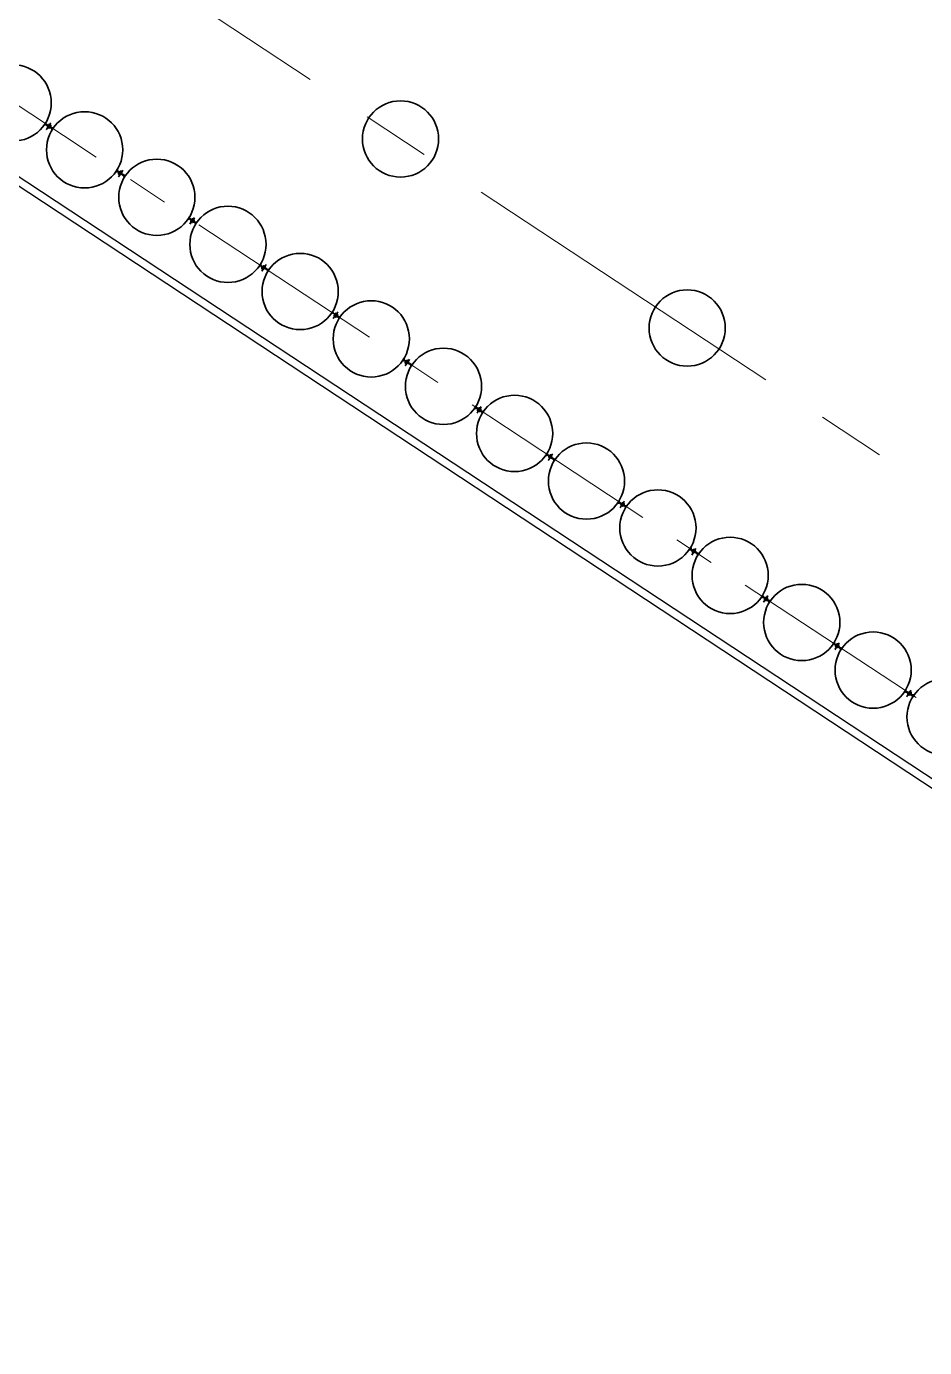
# Model space of a CAD drawing. Header units: millimetres. Extents: x 0 to 581027, y 0 to 6627194.
# Drawn here: x 580618.62 to 580635.35, y 6625653.42 to 6625678.02 of the extents above; entities that cross this region are included whole.
import ezdxf

# ---------------------------------------------------------------- set-up
doc = ezdxf.new("R2010")
doc.units = ezdxf.units.MM
doc.linetypes.add('CENTERX2', pattern=[20.32, 12.7, -2.54, 2.54, -2.54])
doc.linetypes.add('CONTINOUS', pattern=[0])
for name, color, linetype, lineweight in [('ГР_Верх_строение', 250, 'CONTINOUS', 30), ('ГР_Причал 4_фасон_проф_2415', 80, 'Continuous', 25), ('ГР_Причал 4_ШТС7_1а', 20, 'Continuous', 35), ('ГР_Причал 5_СО8', 123, 'Continuous', 35), ('ГР_Разбивочная ось', 2, 'CENTERX2', 13), ('ГР_Фасонный профиль 2415', 3, 'Continuous', 35), ('ГР_Фасонный профиль 2416', 60, 'Continuous', 35), ('ГР_ШТС1_1а', 4, 'Continuous', 35), ('ГР_ШТС2_1а', 21, 'Continuous', 35), ('ГР_ШТС3д_1а', 111, 'Continuous', 35)]:
    doc.layers.add(name, color=color, linetype=linetype, lineweight=lineweight)
doc.layers.add('Этап 5.2 верхняя бровка', color=7, linetype='Continuous')
doc.layers.add('Этап 5.2 нижняя бровка', color=7, linetype='Continuous')

msp = doc.modelspace()

# ---------------------------------------------------------------- linework, layer by layer
at = {"layer": 'Defpoints', "ltscale": 0.5, "extrusion": (-3.16225e-05, -2.58101e-05, 1), "elevation": -3.288}
for points in [[(580619, 6625676.1), (580619, 6625676.1), (580619, 6625676.1), (580619, 6625676.1), (580619.08, 6625676.22)], [(580620.34, 6625675.22), (580620.34, 6625675.22), (580620.34, 6625675.22), (580620.34, 6625675.22), (580620.42, 6625675.34)], [(580621.67, 6625674.34), (580621.67, 6625674.34), (580621.67, 6625674.34), (580621.67, 6625674.34), (580621.76, 6625674.46)], [(580623.01, 6625673.46), (580623.01, 6625673.46), (580623.01, 6625673.46), (580623.01, 6625673.46), (580623.09, 6625673.58)], [(580624.34, 6625672.58), (580624.34, 6625672.58), (580624.34, 6625672.58), (580624.34, 6625672.58), (580624.43, 6625672.7)], [(580625.68, 6625671.7), (580625.68, 6625671.7), (580625.68, 6625671.7), (580625.68, 6625671.7), (580625.76, 6625671.82)], [(580627.02, 6625670.82), (580627.02, 6625670.82), (580627.02, 6625670.82), (580627.02, 6625670.82), (580627.1, 6625670.94)], [(580628.35, 6625669.94), (580628.35, 6625669.94), (580628.35, 6625669.94), (580628.35, 6625669.94), (580628.43, 6625670.06)], [(580629.69, 6625669.06), (580629.69, 6625669.06), (580629.69, 6625669.06), (580629.69, 6625669.06), (580629.77, 6625669.18)], [(580631.02, 6625668.18), (580631.02, 6625668.18), (580631.02, 6625668.18), (580631.02, 6625668.18), (580631.1, 6625668.3)], [(580632.36, 6625667.3), (580632.36, 6625667.3), (580632.36, 6625667.3), (580632.36, 6625667.3), (580632.44, 6625667.42)], [(580633.69, 6625666.42), (580633.69, 6625666.42), (580633.69, 6625666.42), (580633.69, 6625666.42), (580633.77, 6625666.54)], [(580635.03, 6625665.54), (580635.03, 6625665.54), (580635.03, 6625665.54), (580635.03, 6625665.54), (580635.11, 6625665.66)]]:
    msp.add_lwpolyline(points, dxfattribs=at)
at = {"layer": 'Defpoints', "ltscale": 0.5, "extrusion": (1.82928e-05, 5.32664e-05, 1), "elevation": 2.994}
for points in [[(580619, 6625676.1), (580619, 6625676.1), (580619, 6625676.1), (580619, 6625676.1), (580619.08, 6625676.22)], [(580628.35, 6625669.94), (580628.35, 6625669.94), (580628.35, 6625669.94), (580628.35, 6625669.94), (580628.43, 6625670.06)], [(580629.69, 6625669.06), (580629.69, 6625669.06), (580629.69, 6625669.06), (580629.69, 6625669.06), (580629.77, 6625669.18)], [(580633.69, 6625666.42), (580633.69, 6625666.42), (580633.69, 6625666.42), (580633.69, 6625666.42), (580633.77, 6625666.54)], [(580635.03, 6625665.54), (580635.03, 6625665.54), (580635.03, 6625665.54), (580635.03, 6625665.54), (580635.11, 6625665.66)]]:
    msp.add_lwpolyline(points, dxfattribs=at)
at = {"layer": 'Defpoints', "ltscale": 0.5, "extrusion": (1.66525e-07, 4.28526e-05, 1), "elevation": 1.233}
for points in [[(580620.34, 6625675.22), (580620.34, 6625675.22), (580620.34, 6625675.22), (580620.34, 6625675.22), (580620.42, 6625675.34)], [(580621.67, 6625674.34), (580621.67, 6625674.34), (580621.67, 6625674.34), (580621.67, 6625674.34), (580621.76, 6625674.46)], [(580625.68, 6625671.7), (580625.68, 6625671.7), (580625.68, 6625671.7), (580625.68, 6625671.7), (580625.76, 6625671.82)], [(580627.02, 6625670.82), (580627.02, 6625670.82), (580627.02, 6625670.82), (580627.02, 6625670.82), (580627.1, 6625670.94)], [(580631.02, 6625668.18), (580631.02, 6625668.18), (580631.02, 6625668.18), (580631.02, 6625668.18), (580631.1, 6625668.3)], [(580632.36, 6625667.3), (580632.36, 6625667.3), (580632.36, 6625667.3), (580632.36, 6625667.3), (580632.44, 6625667.42)]]:
    msp.add_lwpolyline(points, dxfattribs=at)
at = {"layer": 'Defpoints', "ltscale": 0.5, "extrusion": (-4.67312e-06, 9.10275e-06, 1), "elevation": -0.118}
for points in [[(580623.01, 6625673.46), (580623.01, 6625673.46), (580623.01, 6625673.46), (580623.01, 6625673.46), (580623.09, 6625673.58)], [(580624.34, 6625672.58), (580624.34, 6625672.58), (580624.34, 6625672.58), (580624.34, 6625672.58), (580624.43, 6625672.7)]]:
    msp.add_lwpolyline(points, dxfattribs=at)
at = {"layer": 'ГР_Верх_строение', "color": 6, "ltscale": 10, "elevation": 0}
msp.add_lwpolyline([(580875.68, 6625540.31), (580823.2, 6625540.31), (580560.198, 6625713.617)], dxfattribs=at)
at = {"layer": 'ГР_Причал 4_фасон_проф_2415', "extrusion": (-4.67312e-06, 9.10275e-06, 1), "elevation": -0.118}
for points in [[(580623.03, 6625673.52, 0.414214), (580623.03, 6625673.51), (580623.04, 6625673.51, 0.376367), (580623.04, 6625673.51), (580623.04, 6625673.51, -0.57735), (580623.05, 6625673.52), (580623.11, 6625673.48, -0.339454), (580623.11, 6625673.47), (580623.11, 6625673.47, 0.339454), (580623.11, 6625673.46, 0.414214), (580623.12, 6625673.46, -0.135884), (580623.12, 6625673.48, -0.135884), (580623.13, 6625673.49, 0.414214), (580623.13, 6625673.49, 0.339454), (580623.12, 6625673.49), (580623.12, 6625673.49, -0.339454), (580623.11, 6625673.49), (580623.06, 6625673.53, -0.57735), (580623.06, 6625673.53), (580623.06, 6625673.54, 0.287204), (580623.06, 6625673.54), (580623.06, 6625673.54, 0.414214), (580623.04, 6625673.54)], [(580624.39, 6625672.63, -0.414214), (580624.38, 6625672.62), (580624.38, 6625672.63, -0.376367), (580624.38, 6625672.63), (580624.38, 6625672.63, 0.57735), (580624.38, 6625672.64), (580624.32, 6625672.68, 0.339454), (580624.32, 6625672.68), (580624.31, 6625672.67, -0.339454), (580624.3, 6625672.67, -0.414214), (580624.3, 6625672.68, 0.135884), (580624.31, 6625672.69, 0.135884), (580624.32, 6625672.71, -0.414214), (580624.32, 6625672.71, -0.339454), (580624.33, 6625672.7), (580624.33, 6625672.69, 0.339454), (580624.33, 6625672.69), (580624.39, 6625672.65, 0.57735), (580624.39, 6625672.65), (580624.39, 6625672.66, -0.287204), (580624.4, 6625672.66), (580624.4, 6625672.66, -0.414214), (580624.4, 6625672.64)]]:
    msp.add_lwpolyline(points, format="xyb", close=True, dxfattribs=at)
at = {"layer": 'ГР_Причал 4_ШТС7_1а', "extrusion": (-4.67312e-06, 9.10275e-06, 1)}
msp.add_circle((580623.72, 6625673.08, -0.12), 0.71, dxfattribs=at)
at = {"layer": 'ГР_Причал 5_СО8', "ltscale": 100, "extrusion": (1.84014e-06, -1.21471e-06, 1)}
for centre in [(580625.59, 6625675.92, 0.11), (580630.93, 6625672.4, 0.11)]:
    msp.add_circle(centre, 0.71, dxfattribs=at)
at = {"layer": 'ГР_Разбивочная ось', "ltscale": 0.5, "elevation": 0}
msp.add_lwpolyline([(580810.55, 6625554.04), (580563.28, 6625716.98)], dxfattribs=at)
at = {"layer": 'ГР_Разбивочная ось', "ltscale": 0.3, "elevation": 0}
msp.add_lwpolyline([(580880.21, 6625541.41), (580823.53, 6625541.41), (580561.41, 6625714.14)], dxfattribs=at)
at = {"layer": 'ГР_Фасонный профиль 2415', "extrusion": (1.82928e-05, 5.32664e-05, 1), "elevation": 2.994}
for points in [[(580619.05, 6625676.15, -0.414214), (580619.04, 6625676.14), (580619.03, 6625676.15, -0.376367), (580619.03, 6625676.15), (580619.04, 6625676.15, 0.57735), (580619.04, 6625676.16), (580618.98, 6625676.2, 0.339454), (580618.98, 6625676.2), (580618.97, 6625676.19, -0.339454), (580618.96, 6625676.19, -0.414214), (580618.96, 6625676.2, 0.135884), (580618.97, 6625676.21, 0.135884), (580618.98, 6625676.23, -0.414214), (580618.98, 6625676.23, -0.339454), (580618.99, 6625676.22), (580618.99, 6625676.21, 0.339454), (580618.99, 6625676.21), (580619.05, 6625676.17, 0.57735), (580619.05, 6625676.17), (580619.05, 6625676.18, -0.287204), (580619.05, 6625676.18), (580619.06, 6625676.18, -0.414214), (580619.06, 6625676.16)], [(580628.37, 6625670, 0.414214), (580628.38, 6625669.99), (580628.38, 6625669.99, 0.376367), (580628.38, 6625669.99), (580628.38, 6625669.99, -0.57735), (580628.39, 6625670), (580628.45, 6625669.96, -0.339454), (580628.45, 6625669.95), (580628.45, 6625669.95, 0.339454), (580628.45, 6625669.94, 0.414214), (580628.46, 6625669.94, -0.135884), (580628.46, 6625669.96, -0.135884), (580628.48, 6625669.97, 0.414214), (580628.47, 6625669.97, 0.339454), (580628.46, 6625669.97), (580628.46, 6625669.97, -0.339454), (580628.45, 6625669.97), (580628.4, 6625670.01, -0.57735), (580628.4, 6625670.01), (580628.4, 6625670.02, 0.287204), (580628.4, 6625670.02), (580628.4, 6625670.02, 0.414214), (580628.39, 6625670.02)], [(580629.73, 6625669.11, -0.414214), (580629.72, 6625669.1), (580629.72, 6625669.11, -0.376367), (580629.72, 6625669.11), (580629.72, 6625669.11, 0.57735), (580629.72, 6625669.12), (580629.66, 6625669.16, 0.339454), (580629.66, 6625669.16), (580629.66, 6625669.15, -0.339454), (580629.64, 6625669.15, -0.414214), (580629.64, 6625669.16, 0.135884), (580629.66, 6625669.17, 0.135884), (580629.66, 6625669.19, -0.414214), (580629.67, 6625669.19, -0.339454), (580629.67, 6625669.18), (580629.67, 6625669.17, 0.339454), (580629.67, 6625669.17), (580629.73, 6625669.13, 0.57735), (580629.73, 6625669.13), (580629.74, 6625669.14, -0.287204), (580629.74, 6625669.14), (580629.74, 6625669.14, -0.414214), (580629.74, 6625669.12)], [(580633.72, 6625666.48, 0.414214), (580633.72, 6625666.47), (580633.72, 6625666.47, 0.376367), (580633.72, 6625666.47), (580633.73, 6625666.47, -0.57735), (580633.73, 6625666.48), (580633.79, 6625666.44, -0.339454), (580633.79, 6625666.43), (580633.79, 6625666.43, 0.339454), (580633.79, 6625666.42, 0.414214), (580633.8, 6625666.42, -0.135884), (580633.81, 6625666.44, -0.135884), (580633.82, 6625666.45, 0.414214), (580633.82, 6625666.45, 0.339454), (580633.8, 6625666.45), (580633.8, 6625666.45, -0.339454), (580633.8, 6625666.45), (580633.74, 6625666.49, -0.57735), (580633.74, 6625666.49), (580633.74, 6625666.5, 0.287204), (580633.74, 6625666.5), (580633.74, 6625666.5, 0.414214), (580633.73, 6625666.5)], [(580635.07, 6625665.59, -0.414214), (580635.06, 6625665.58), (580635.06, 6625665.59, -0.376367), (580635.06, 6625665.59), (580635.06, 6625665.59, 0.57735), (580635.06, 6625665.6), (580635.01, 6625665.64, 0.339454), (580635, 6625665.64), (580635, 6625665.63, -0.339454), (580634.99, 6625665.63, -0.414214), (580634.98, 6625665.64, 0.135884), (580635, 6625665.65, 0.135884), (580635, 6625665.67, -0.414214), (580635.01, 6625665.67, -0.339454), (580635.01, 6625665.66), (580635.01, 6625665.65, 0.339454), (580635.01, 6625665.65), (580635.07, 6625665.61, 0.57735), (580635.08, 6625665.61), (580635.08, 6625665.62, -0.287204), (580635.08, 6625665.62), (580635.08, 6625665.62, -0.414214), (580635.09, 6625665.6)]]:
    msp.add_lwpolyline(points, format="xyb", close=True, dxfattribs=at)
at = {"layer": 'ГР_Фасонный профиль 2415', "extrusion": (1.66525e-07, 4.28526e-05, 1), "elevation": 1.233}
for points in [[(580620.36, 6625675.28, 0.414214), (580620.36, 6625675.27), (580620.37, 6625675.27, 0.376367), (580620.37, 6625675.27), (580620.37, 6625675.27, -0.57735), (580620.38, 6625675.28), (580620.43, 6625675.24, -0.339454), (580620.44, 6625675.23), (580620.44, 6625675.23, 0.339454), (580620.44, 6625675.22, 0.414214), (580620.45, 6625675.22, -0.135884), (580620.45, 6625675.24, -0.135884), (580620.46, 6625675.25, 0.414214), (580620.46, 6625675.25, 0.339454), (580620.45, 6625675.25), (580620.45, 6625675.25, -0.339454), (580620.44, 6625675.25), (580620.38, 6625675.29, -0.57735), (580620.38, 6625675.29), (580620.39, 6625675.3, 0.287204), (580620.39, 6625675.3), (580620.38, 6625675.3, 0.414214), (580620.37, 6625675.3)], [(580621.72, 6625674.39, -0.414214), (580621.71, 6625674.38), (580621.7, 6625674.39, -0.376367), (580621.71, 6625674.39), (580621.71, 6625674.39, 0.57735), (580621.71, 6625674.4), (580621.65, 6625674.44, 0.339454), (580621.65, 6625674.44), (580621.64, 6625674.43, -0.339454), (580621.63, 6625674.43, -0.414214), (580621.63, 6625674.44, 0.135884), (580621.64, 6625674.45, 0.135884), (580621.65, 6625674.47, -0.414214), (580621.65, 6625674.47, -0.339454), (580621.66, 6625674.46), (580621.66, 6625674.45, 0.339454), (580621.66, 6625674.45), (580621.72, 6625674.41, 0.57735), (580621.72, 6625674.41), (580621.72, 6625674.42, -0.287204), (580621.73, 6625674.42), (580621.73, 6625674.42, -0.414214), (580621.73, 6625674.4)], [(580625.7, 6625671.76, 0.414214), (580625.71, 6625671.75), (580625.71, 6625671.75, 0.376367), (580625.71, 6625671.75), (580625.71, 6625671.75, -0.57735), (580625.72, 6625671.76), (580625.78, 6625671.72, -0.339454), (580625.78, 6625671.71), (580625.78, 6625671.71, 0.339454), (580625.78, 6625671.7, 0.414214), (580625.79, 6625671.7, -0.135884), (580625.79, 6625671.72, -0.135884), (580625.81, 6625671.73, 0.414214), (580625.8, 6625671.73, 0.339454), (580625.79, 6625671.73), (580625.79, 6625671.73, -0.339454), (580625.78, 6625671.73), (580625.73, 6625671.77, -0.57735), (580625.73, 6625671.77), (580625.73, 6625671.78, 0.287204), (580625.73, 6625671.78), (580625.73, 6625671.78, 0.414214), (580625.72, 6625671.78)], [(580627.06, 6625670.87, -0.414214), (580627.05, 6625670.86), (580627.05, 6625670.87, -0.376367), (580627.05, 6625670.87), (580627.05, 6625670.87, 0.57735), (580627.05, 6625670.88), (580626.99, 6625670.92, 0.339454), (580626.99, 6625670.92), (580626.99, 6625670.91, -0.339454), (580626.97, 6625670.91, -0.414214), (580626.97, 6625670.92, 0.135884), (580626.98, 6625670.93, 0.135884), (580626.99, 6625670.95, -0.414214), (580627, 6625670.95, -0.339454), (580627, 6625670.94), (580627, 6625670.93, 0.339454), (580627, 6625670.93), (580627.06, 6625670.89, 0.57735), (580627.06, 6625670.89), (580627.06, 6625670.9, -0.287204), (580627.07, 6625670.9), (580627.07, 6625670.9, -0.414214), (580627.07, 6625670.88)], [(580631.05, 6625668.24, 0.414214), (580631.05, 6625668.23), (580631.05, 6625668.23, 0.376367), (580631.05, 6625668.23), (580631.06, 6625668.23, -0.57735), (580631.06, 6625668.24), (580631.12, 6625668.2, -0.339454), (580631.12, 6625668.19), (580631.12, 6625668.19, 0.339454), (580631.12, 6625668.18, 0.414214), (580631.13, 6625668.18, -0.135884), (580631.13, 6625668.2, -0.135884), (580631.15, 6625668.21, 0.414214), (580631.15, 6625668.21, 0.339454), (580631.13, 6625668.21), (580631.13, 6625668.21, -0.339454), (580631.13, 6625668.21), (580631.07, 6625668.25, -0.57735), (580631.07, 6625668.25), (580631.07, 6625668.26, 0.287204), (580631.07, 6625668.26), (580631.07, 6625668.26, 0.414214), (580631.06, 6625668.26)], [(580632.4, 6625667.35, -0.414214), (580632.39, 6625667.34), (580632.39, 6625667.35, -0.376367), (580632.39, 6625667.35), (580632.39, 6625667.35, 0.57735), (580632.39, 6625667.36), (580632.34, 6625667.4, 0.339454), (580632.33, 6625667.4), (580632.33, 6625667.39, -0.339454), (580632.32, 6625667.39, -0.414214), (580632.31, 6625667.4, 0.135884), (580632.33, 6625667.41, 0.135884), (580632.33, 6625667.43, -0.414214), (580632.34, 6625667.43, -0.339454), (580632.34, 6625667.42), (580632.34, 6625667.41, 0.339454), (580632.34, 6625667.41), (580632.4, 6625667.37, 0.57735), (580632.41, 6625667.37), (580632.41, 6625667.38, -0.287204), (580632.41, 6625667.38), (580632.41, 6625667.38, -0.414214), (580632.42, 6625667.36)]]:
    msp.add_lwpolyline(points, format="xyb", close=True, dxfattribs=at)
at = {"layer": 'ГР_Фасонный профиль 2416', "extrusion": (-3.16225e-05, -2.58101e-05, 1), "elevation": -3.288}
for points in [[(580619.06, 6625676.15), (580619.05, 6625676.14, -0.414214), (580619.04, 6625676.14), (580619.03, 6625676.14, -0.482551), (580619.03, 6625676.15), (580619.04, 6625676.15, 0.414214), (580619.04, 6625676.16), (580619.03, 6625676.16, 0.414214), (580619.02, 6625676.16), (580619.02, 6625676.16, 0.414214), (580619.03, 6625676.13), (580619.03, 6625676.13, 0.296184), (580619.06, 6625676.13, -0.414214), (580619.08, 6625676.13), (580619.1, 6625676.12, -0.339454), (580619.1, 6625676.11), (580619.1, 6625676.11, 0.339454), (580619.1, 6625676.1, 0.414214), (580619.11, 6625676.1, -0.135884), (580619.12, 6625676.12, -0.135884), (580619.13, 6625676.13, 0.414214), (580619.13, 6625676.13, 0.339454), (580619.11, 6625676.13), (580619.11, 6625676.13, -0.339454), (580619.11, 6625676.13), (580619.08, 6625676.14, -0.414214), (580619.08, 6625676.16, 0.296184), (580619.07, 6625676.19), (580619.06, 6625676.19, 0.414214), (580619.04, 6625676.19), (580619.04, 6625676.19, 0.414214), (580619.04, 6625676.17), (580619.05, 6625676.17, 0.414214), (580619.05, 6625676.17), (580619.05, 6625676.18, -0.482551), (580619.06, 6625676.18), (580619.06, 6625676.18, -0.414214), (580619.07, 6625676.16)], [(580620.36, 6625675.29), (580620.36, 6625675.28, 0.414214), (580620.36, 6625675.27), (580620.36, 6625675.27, 0.482551), (580620.37, 6625675.27), (580620.37, 6625675.27, -0.414214), (580620.38, 6625675.27), (580620.38, 6625675.27, -0.414214), (580620.38, 6625675.26), (580620.38, 6625675.26, -0.414214), (580620.36, 6625675.26), (580620.35, 6625675.26, -0.296184), (580620.34, 6625675.28, 0.414214), (580620.34, 6625675.3), (580620.32, 6625675.32, 0.339454), (580620.31, 6625675.32), (580620.31, 6625675.31, -0.339454), (580620.3, 6625675.31, -0.414214), (580620.29, 6625675.32, 0.135884), (580620.31, 6625675.33, 0.135884), (580620.31, 6625675.35, -0.414214), (580620.32, 6625675.35, -0.339454), (580620.32, 6625675.34), (580620.32, 6625675.33, 0.339454), (580620.32, 6625675.33), (580620.35, 6625675.31, 0.414214), (580620.37, 6625675.32, -0.296184), (580620.39, 6625675.32), (580620.4, 6625675.31, -0.414214), (580620.4, 6625675.29), (580620.4, 6625675.29, -0.414214), (580620.39, 6625675.29), (580620.39, 6625675.29, -0.414214), (580620.39, 6625675.29), (580620.39, 6625675.3, 0.482551), (580620.39, 6625675.3), (580620.38, 6625675.31, 0.414214), (580620.37, 6625675.3)], [(580621.73, 6625674.39), (580621.72, 6625674.38, -0.414214), (580621.71, 6625674.38), (580621.71, 6625674.38, -0.482551), (580621.7, 6625674.39), (580621.71, 6625674.39, 0.414214), (580621.71, 6625674.4), (580621.7, 6625674.4, 0.414214), (580621.69, 6625674.4), (580621.69, 6625674.4, 0.414214), (580621.7, 6625674.37), (580621.7, 6625674.37, 0.296184), (580621.73, 6625674.37, -0.414214), (580621.75, 6625674.37), (580621.77, 6625674.36, -0.339454), (580621.77, 6625674.35), (580621.77, 6625674.35, 0.339454), (580621.78, 6625674.34, 0.414214), (580621.78, 6625674.34, -0.135884), (580621.79, 6625674.36, -0.135884), (580621.8, 6625674.37, 0.414214), (580621.8, 6625674.37, 0.339454), (580621.79, 6625674.37), (580621.78, 6625674.37, -0.339454), (580621.78, 6625674.37), (580621.76, 6625674.38, -0.414214), (580621.75, 6625674.4, 0.296184), (580621.74, 6625674.43), (580621.74, 6625674.43, 0.414214), (580621.71, 6625674.43), (580621.71, 6625674.43, 0.414214), (580621.72, 6625674.41), (580621.72, 6625674.41, 0.414214), (580621.72, 6625674.41), (580621.72, 6625674.42, -0.482551), (580621.73, 6625674.42), (580621.73, 6625674.42, -0.414214), (580621.74, 6625674.4)], [(580623.03, 6625673.53), (580623.03, 6625673.52, 0.414214), (580623.03, 6625673.51), (580623.04, 6625673.51, 0.482551), (580623.04, 6625673.51), (580623.04, 6625673.51, -0.414214), (580623.05, 6625673.51), (580623.05, 6625673.51, -0.414214), (580623.05, 6625673.5), (580623.05, 6625673.5, -0.414214), (580623.03, 6625673.5), (580623.02, 6625673.5, -0.296184), (580623.01, 6625673.52, 0.414214), (580623.01, 6625673.54), (580622.99, 6625673.56, 0.339454), (580622.98, 6625673.56), (580622.98, 6625673.55, -0.339454), (580622.97, 6625673.55, -0.414214), (580622.97, 6625673.56, 0.135884), (580622.98, 6625673.57, 0.135884), (580622.98, 6625673.59, -0.414214), (580622.99, 6625673.59, -0.339454), (580622.99, 6625673.58), (580622.99, 6625673.57, 0.339454), (580622.99, 6625673.57), (580623.02, 6625673.55, 0.414214), (580623.04, 6625673.56, -0.296184), (580623.06, 6625673.56), (580623.07, 6625673.55, -0.414214), (580623.07, 6625673.53), (580623.07, 6625673.53, -0.414214), (580623.06, 6625673.53), (580623.06, 6625673.53, -0.414214), (580623.06, 6625673.53), (580623.06, 6625673.54, 0.482551), (580623.06, 6625673.54), (580623.05, 6625673.55, 0.414214), (580623.04, 6625673.54)], [(580624.4, 6625672.63), (580624.39, 6625672.62, -0.414214), (580624.38, 6625672.62), (580624.38, 6625672.62, -0.482551), (580624.38, 6625672.63), (580624.38, 6625672.63, 0.414214), (580624.38, 6625672.64), (580624.38, 6625672.64, 0.414214), (580624.36, 6625672.64), (580624.36, 6625672.64, 0.414214), (580624.37, 6625672.61), (580624.37, 6625672.61, 0.296184), (580624.4, 6625672.61, -0.414214), (580624.42, 6625672.61), (580624.44, 6625672.6, -0.339454), (580624.44, 6625672.59), (580624.44, 6625672.59, 0.339454), (580624.45, 6625672.58, 0.414214), (580624.45, 6625672.58, -0.135884), (580624.46, 6625672.6, -0.135884), (580624.47, 6625672.61, 0.414214), (580624.47, 6625672.61, 0.339454), (580624.46, 6625672.61), (580624.45, 6625672.61, -0.339454), (580624.45, 6625672.61), (580624.43, 6625672.62, -0.414214), (580624.42, 6625672.64, 0.296184), (580624.41, 6625672.67), (580624.41, 6625672.67, 0.414214), (580624.38, 6625672.67), (580624.38, 6625672.67, 0.414214), (580624.39, 6625672.65), (580624.39, 6625672.65, 0.414214), (580624.39, 6625672.65), (580624.39, 6625672.66, -0.482551), (580624.4, 6625672.66), (580624.4, 6625672.66, -0.414214), (580624.41, 6625672.64)], [(580625.71, 6625671.77), (580625.7, 6625671.76, 0.414214), (580625.7, 6625671.75), (580625.71, 6625671.75, 0.482551), (580625.71, 6625671.75), (580625.71, 6625671.75, -0.414214), (580625.72, 6625671.75), (580625.72, 6625671.75, -0.414214), (580625.72, 6625671.74), (580625.72, 6625671.74, -0.414214), (580625.7, 6625671.74), (580625.69, 6625671.74, -0.296184), (580625.68, 6625671.76, 0.414214), (580625.68, 6625671.78), (580625.66, 6625671.8, 0.339454), (580625.65, 6625671.8), (580625.65, 6625671.79, -0.339454), (580625.64, 6625671.79, -0.414214), (580625.64, 6625671.8, 0.135884), (580625.65, 6625671.81, 0.135884), (580625.65, 6625671.83, -0.414214), (580625.66, 6625671.83, -0.339454), (580625.66, 6625671.82), (580625.66, 6625671.81, 0.339454), (580625.67, 6625671.81), (580625.69, 6625671.79, 0.414214), (580625.71, 6625671.8, -0.296184), (580625.73, 6625671.8), (580625.74, 6625671.79, -0.414214), (580625.74, 6625671.77), (580625.74, 6625671.77, -0.414214), (580625.73, 6625671.77), (580625.73, 6625671.77, -0.414214), (580625.73, 6625671.77), (580625.73, 6625671.78, 0.482551), (580625.73, 6625671.78), (580625.73, 6625671.79, 0.414214), (580625.71, 6625671.78)], [(580627.07, 6625670.87), (580627.07, 6625670.86, -0.414214), (580627.05, 6625670.86), (580627.05, 6625670.86, -0.482551), (580627.05, 6625670.87), (580627.05, 6625670.87, 0.414214), (580627.05, 6625670.88), (580627.05, 6625670.88, 0.414214), (580627.03, 6625670.88), (580627.03, 6625670.88, 0.414214), (580627.04, 6625670.85), (580627.05, 6625670.85, 0.296184), (580627.07, 6625670.85, -0.414214), (580627.09, 6625670.85), (580627.11, 6625670.84, -0.339454), (580627.11, 6625670.83), (580627.11, 6625670.83, 0.339454), (580627.12, 6625670.82, 0.414214), (580627.12, 6625670.82, -0.135884), (580627.13, 6625670.84, -0.135884), (580627.14, 6625670.85, 0.414214), (580627.14, 6625670.85, 0.339454), (580627.13, 6625670.85), (580627.12, 6625670.85, -0.339454), (580627.12, 6625670.85), (580627.1, 6625670.86, -0.414214), (580627.09, 6625670.88, 0.296184), (580627.08, 6625670.91), (580627.08, 6625670.91, 0.414214), (580627.05, 6625670.91), (580627.05, 6625670.91, 0.414214), (580627.06, 6625670.89), (580627.06, 6625670.89, 0.414214), (580627.06, 6625670.89), (580627.07, 6625670.9, -0.482551), (580627.07, 6625670.9), (580627.08, 6625670.9, -0.414214), (580627.08, 6625670.88)], [(580628.38, 6625670.01), (580628.37, 6625670, 0.414214), (580628.37, 6625669.99), (580628.38, 6625669.99, 0.482551), (580628.38, 6625669.99), (580628.38, 6625669.99, -0.414214), (580628.39, 6625669.99), (580628.39, 6625669.99, -0.414214), (580628.39, 6625669.98), (580628.39, 6625669.98, -0.414214), (580628.37, 6625669.98), (580628.37, 6625669.98, -0.296184), (580628.36, 6625670, 0.414214), (580628.35, 6625670.02), (580628.33, 6625670.04, 0.339454), (580628.32, 6625670.04), (580628.32, 6625670.03, -0.339454), (580628.31, 6625670.03, -0.414214), (580628.31, 6625670.04, 0.135884), (580628.32, 6625670.05, 0.135884), (580628.33, 6625670.07, -0.414214), (580628.33, 6625670.07, -0.339454), (580628.33, 6625670.06), (580628.33, 6625670.05, 0.339454), (580628.34, 6625670.05), (580628.36, 6625670.03, 0.414214), (580628.38, 6625670.04, -0.296184), (580628.4, 6625670.04), (580628.41, 6625670.03, -0.414214), (580628.41, 6625670.01), (580628.41, 6625670.01, -0.414214), (580628.4, 6625670.01), (580628.4, 6625670.01, -0.414214), (580628.4, 6625670.01), (580628.4, 6625670.02, 0.482551), (580628.4, 6625670.02), (580628.4, 6625670.03, 0.414214), (580628.38, 6625670.02)], [(580629.74, 6625669.11), (580629.74, 6625669.1, -0.414214), (580629.72, 6625669.1), (580629.72, 6625669.1, -0.482551), (580629.72, 6625669.11), (580629.72, 6625669.11, 0.414214), (580629.72, 6625669.12), (580629.72, 6625669.12, 0.414214), (580629.71, 6625669.12), (580629.71, 6625669.12, 0.414214), (580629.71, 6625669.09), (580629.72, 6625669.09, 0.296184), (580629.74, 6625669.09, -0.414214), (580629.76, 6625669.09), (580629.78, 6625669.08, -0.339454), (580629.79, 6625669.07), (580629.78, 6625669.07, 0.339454), (580629.79, 6625669.06, 0.414214), (580629.79, 6625669.06, -0.135884), (580629.8, 6625669.08, -0.135884), (580629.81, 6625669.09, 0.414214), (580629.81, 6625669.09, 0.339454), (580629.8, 6625669.09), (580629.8, 6625669.09, -0.339454), (580629.79, 6625669.09), (580629.77, 6625669.1, -0.414214), (580629.76, 6625669.12, 0.296184), (580629.75, 6625669.15), (580629.75, 6625669.15, 0.414214), (580629.73, 6625669.15), (580629.73, 6625669.15, 0.414214), (580629.73, 6625669.13), (580629.73, 6625669.13, 0.414214), (580629.73, 6625669.13), (580629.74, 6625669.14, -0.482551), (580629.74, 6625669.14), (580629.75, 6625669.14, -0.414214), (580629.75, 6625669.12)], [(580631.05, 6625668.25), (580631.04, 6625668.24, 0.414214), (580631.04, 6625668.23), (580631.05, 6625668.23, 0.482551), (580631.05, 6625668.23), (580631.06, 6625668.23, -0.414214), (580631.06, 6625668.23), (580631.06, 6625668.23, -0.414214), (580631.06, 6625668.22), (580631.06, 6625668.22, -0.414214), (580631.04, 6625668.22), (580631.04, 6625668.22, -0.296184), (580631.03, 6625668.24, 0.414214), (580631.02, 6625668.26), (580631, 6625668.28, 0.339454), (580630.99, 6625668.28), (580630.99, 6625668.27, -0.339454), (580630.98, 6625668.27, -0.414214), (580630.98, 6625668.28, 0.135884), (580630.99, 6625668.29, 0.135884), (580631, 6625668.31, -0.414214), (580631, 6625668.31, -0.339454), (580631.01, 6625668.3), (580631, 6625668.29, 0.339454), (580631.01, 6625668.29), (580631.03, 6625668.27, 0.414214), (580631.05, 6625668.28, -0.296184), (580631.07, 6625668.28), (580631.08, 6625668.27, -0.414214), (580631.08, 6625668.25), (580631.08, 6625668.25, -0.414214), (580631.07, 6625668.25), (580631.07, 6625668.25, -0.414214), (580631.07, 6625668.25), (580631.07, 6625668.26, 0.482551), (580631.07, 6625668.26), (580631.07, 6625668.27, 0.414214), (580631.05, 6625668.26)], [(580632.41, 6625667.35), (580632.41, 6625667.34, -0.414214), (580632.39, 6625667.34), (580632.39, 6625667.34, -0.482551), (580632.39, 6625667.35), (580632.39, 6625667.35, 0.414214), (580632.39, 6625667.36), (580632.39, 6625667.36, 0.414214), (580632.38, 6625667.36), (580632.38, 6625667.36, 0.414214), (580632.38, 6625667.33), (580632.39, 6625667.33, 0.296184), (580632.41, 6625667.33, -0.414214), (580632.43, 6625667.33), (580632.45, 6625667.32, -0.339454), (580632.46, 6625667.31), (580632.45, 6625667.31, 0.339454), (580632.46, 6625667.3, 0.414214), (580632.46, 6625667.3, -0.135884), (580632.47, 6625667.32, -0.135884), (580632.48, 6625667.33, 0.414214), (580632.48, 6625667.33, 0.339454), (580632.47, 6625667.33), (580632.47, 6625667.33, -0.339454), (580632.46, 6625667.33), (580632.44, 6625667.34, -0.414214), (580632.43, 6625667.36, 0.296184), (580632.42, 6625667.39), (580632.42, 6625667.39, 0.414214), (580632.4, 6625667.39), (580632.4, 6625667.39, 0.414214), (580632.4, 6625667.37), (580632.4, 6625667.37, 0.414214), (580632.41, 6625667.37), (580632.41, 6625667.38, -0.482551), (580632.41, 6625667.38), (580632.42, 6625667.38, -0.414214), (580632.42, 6625667.36)], [(580633.72, 6625666.49), (580633.71, 6625666.48, 0.414214), (580633.71, 6625666.47), (580633.72, 6625666.47, 0.482551), (580633.72, 6625666.47), (580633.73, 6625666.47, -0.414214), (580633.73, 6625666.47), (580633.73, 6625666.47, -0.414214), (580633.74, 6625666.46), (580633.74, 6625666.46, -0.414214), (580633.71, 6625666.46), (580633.71, 6625666.46, -0.296184), (580633.7, 6625666.48, 0.414214), (580633.69, 6625666.5), (580633.67, 6625666.52, 0.339454), (580633.67, 6625666.52), (580633.66, 6625666.51, -0.339454), (580633.65, 6625666.51, -0.414214), (580633.65, 6625666.52, 0.135884), (580633.66, 6625666.53, 0.135884), (580633.67, 6625666.55, -0.414214), (580633.67, 6625666.55, -0.339454), (580633.68, 6625666.54), (580633.68, 6625666.53, 0.339454), (580633.68, 6625666.53), (580633.7, 6625666.51, 0.414214), (580633.72, 6625666.52, -0.296184), (580633.74, 6625666.52), (580633.75, 6625666.51, -0.414214), (580633.76, 6625666.49), (580633.76, 6625666.49, -0.414214), (580633.74, 6625666.49), (580633.74, 6625666.49, -0.414214), (580633.74, 6625666.49), (580633.74, 6625666.5, 0.482551), (580633.74, 6625666.5), (580633.74, 6625666.51, 0.414214), (580633.72, 6625666.5)], [(580635.08, 6625665.59), (580635.08, 6625665.58, -0.414214), (580635.06, 6625665.58), (580635.06, 6625665.58, -0.482551), (580635.06, 6625665.59), (580635.06, 6625665.59, 0.414214), (580635.06, 6625665.6), (580635.06, 6625665.6, 0.414214), (580635.05, 6625665.6), (580635.05, 6625665.6, 0.414214), (580635.05, 6625665.57), (580635.06, 6625665.57, 0.296184), (580635.08, 6625665.57, -0.414214), (580635.1, 6625665.57), (580635.12, 6625665.56, -0.339454), (580635.13, 6625665.55), (580635.13, 6625665.55, 0.339454), (580635.13, 6625665.54, 0.414214), (580635.14, 6625665.54, -0.135884), (580635.14, 6625665.56, -0.135884), (580635.15, 6625665.57, 0.414214), (580635.15, 6625665.57, 0.339454), (580635.14, 6625665.57), (580635.14, 6625665.57, -0.339454), (580635.13, 6625665.57), (580635.11, 6625665.58, -0.414214), (580635.11, 6625665.6, 0.296184), (580635.1, 6625665.63), (580635.09, 6625665.63, 0.414214), (580635.07, 6625665.63), (580635.07, 6625665.63, 0.414214), (580635.07, 6625665.61), (580635.07, 6625665.61, 0.414214), (580635.08, 6625665.61), (580635.08, 6625665.62, -0.482551), (580635.08, 6625665.62), (580635.09, 6625665.62, -0.414214), (580635.09, 6625665.6)]]:
    msp.add_lwpolyline(points, format="xyb", close=True, dxfattribs=at)
at = {"layer": 'ГР_ШТС1_1а', "extrusion": (-3.16225e-05, -2.58101e-05, 1)}
for centre in [(580619.71, 6625675.72, -3.29), (580622.38, 6625673.96, -3.29), (580625.05, 6625672.2, -3.29), (580627.72, 6625670.44, -3.29), (580630.39, 6625668.68, -3.29), (580633.07, 6625666.92, -3.29), (580635.74, 6625665.16, -3.29)]:
    msp.add_circle(centre, 0.71, dxfattribs=at)
at = {"layer": 'ГР_ШТС2_1а', "extrusion": (1.82928e-05, 5.32664e-05, 1)}
for centre in [(580618.38, 6625676.6, 2.99), (580629.06, 6625669.56, 2.99), (580634.4, 6625666.04, 2.99)]:
    msp.add_circle(centre, 0.71, dxfattribs=at)
at = {"layer": 'ГР_ШТС3д_1а', "extrusion": (1.66525e-07, 4.28526e-05, 1)}
for centre in [(580621.05, 6625674.84, 1.23), (580626.39, 6625671.32, 1.23), (580631.73, 6625667.8, 1.23)]:
    msp.add_circle(centre, 0.71, dxfattribs=at)
at = {"layer": 'Этап 5.2 верхняя бровка', "color": 3, "linetype": 'Continuous', "lineweight": 30}
msp.add_lwpolyline([(580025.73, 6625725.21), (580144.31, 6625626.85), (580198.01, 6625585.68), (580306.45, 6625503.96), (580380.3, 6625452.25, -0.007042), (580424.66, 6625424.55, -0.01078), (580452.97, 6625405.43, -0.000003), (580488.81, 6625380.08, -0.000055), (580490.46, 6625378.91, -0.000083), (580499.82, 6625372.28, 0.000042), (580518.49, 6625359.07, 0.014493), (580533.47, 6625349.1, 0.004205), (580586.34, 6625316.72, 0.045482), (580608.84, 6625305.84, 0.025712), (580650.9, 6625292.46, 0.178181), (580685.89, 6625295.84, 0.112994), (580728.34, 6625329.74), (580768.13, 6625390.9), (580811.37, 6625457.98), (580825.99, 6625484.4), (580843.64, 6625527.16)], format="xyb", dxfattribs=at)
at = {"layer": 'Этап 5.2 нижняя бровка', "color": 1, "lineweight": 30}
msp.add_lwpolyline([(580034.53, 6625734.49), (580560.2, 6625713.68), (580560.18, 6625713.46), (580823.18, 6625540.15), (580784.51, 6625481.76), (580737.88, 6625410.99), (580697.72, 6625350.06), (580412.01, 6625509.64), (580025.99, 6625725.17), (580032.37, 6625730.74), (580034.53, 6625734.49)], close=True, dxfattribs=at)

doc.saveas('drawing.dxf')
